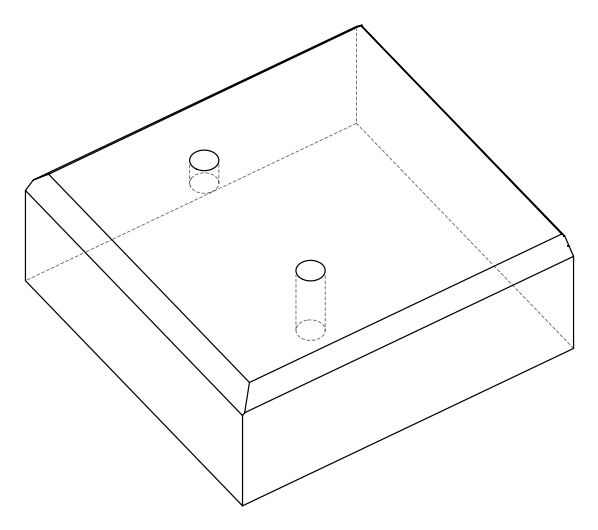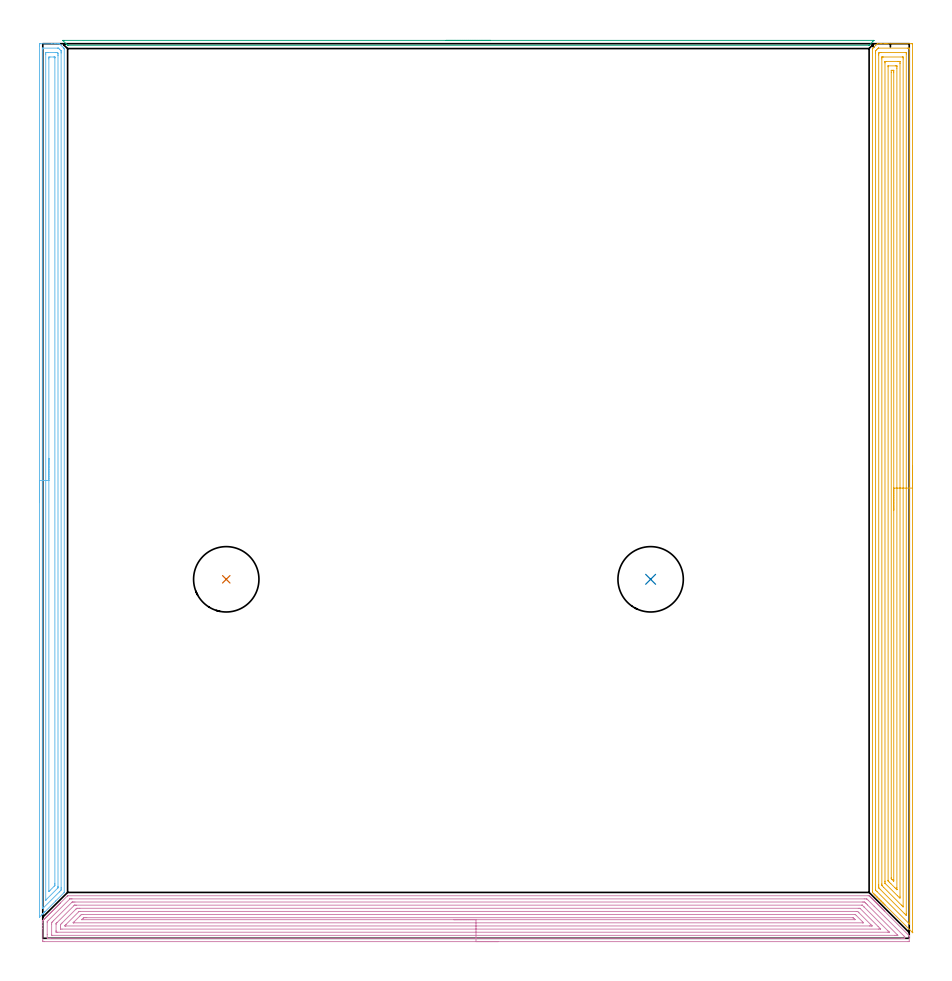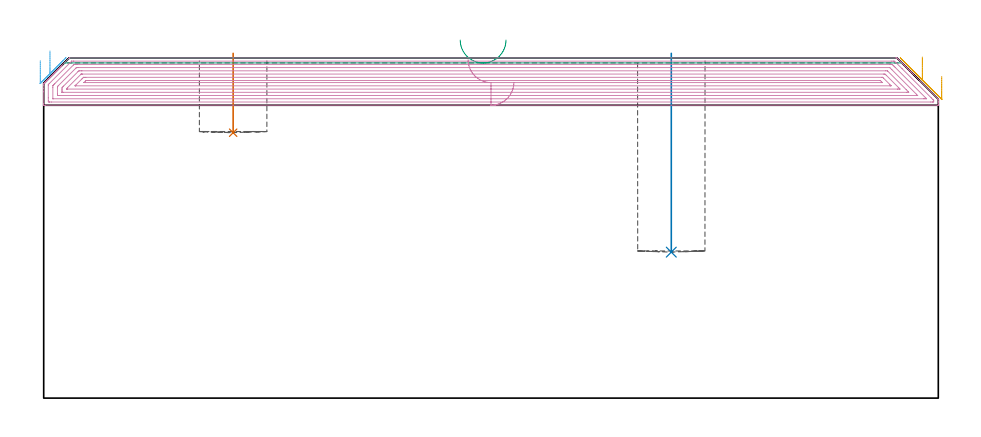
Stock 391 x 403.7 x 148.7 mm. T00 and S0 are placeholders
(PLAN: 6 operations, 1 tool changes, 63.1 min)
(1 INDEXABLE_INSERT_DRILL_BLIND_HOLE_FROM_SOLID | STEP1POCKET | NXT0302_030 | 0.14 min | 22094 mm3)
(2 INDEXABLE_INSERT_DRILL_BLIND_HOLE_FROM_SOLID_1 | STEP1POCKET_1 | NXT0302_030 | 0.35 min | 57745 mm3)
(3 AREA_MILL | FG_CHAMFER_SURFACE | UGT0205_001 | 3.07 min | 897 mm3)
(4 AREA_MILL_1 | FG_CHAMFER_SURFACE_1 | UGT0205_001 | 24.58 min | 83737 mm3)
(5 AREA_MILL_2 | FG_CHAMFER_SURFACE_2 | UGT0205_001 | 22.22 min | 63751 mm3)
(6 AREA_MILL_3 | FG_CHAMFER_SURFACE_3 | UGT0205_001 | 12.71 min | 24252 mm3)
(TOOL NXT0302_030 | Index. Insert Drill 29.5mm [880-D2950L32-03] | D29.5 PA176 FL89 Z2)
(TOOL UGT0205_001 | Chamfer Mill 20 x 3 x 45 deg. | D20 FL50 Z2)
(OP 1 INDEXABLE_INSERT_DRILL_BLIND_HOLE_FROM_SOLID)
G17 G21 G94 G90
T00 M6
G54
G17 G0 G90 X82.8 Y162. S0 M3
G43 Z158.7 H1
G94 G81 G98 Z116. F250. R150.7
G80
M5
M2
(OP 2 INDEXABLE_INSERT_DRILL_BLIND_HOLE_FROM_SOLID_1)
G17 G21 G94 G90
T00 M6
G54
G17 G0 G90 X274.3 Y162. S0 M3
G43 Z158.7 H1
G94 G81 G98 Z63.8 F250. R150.7
G80
M5
M2
(OP 3 AREA_MILL)
G17 G21 G94 G90
T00 M6
G54
G17 G0 G90 X182.05 Y405.2 S1061 M3
G43 Z158.7 H0
Z156.5
G94 G1 X182.088 Z155.628 F250.
X182.202 Z154.764
X182.391 Z153.912
X182.653 Z153.08
X182.987 Z152.274
X183.39 Z151.5
X183.858 Z150.764
X184.39 Z150.072
X184.979 Z149.429
X185.622 Z148.84
X186.314 Z148.309
X187.05 Z147.84
X187.824 Z147.437
X188.63 Z147.103
X189.462 Z146.841
X190.313 Z146.652
X191.178 Z146.538
X192.05 Z146.5
X374.977
X374.999 Y405.199 Z146.499
X375.035 Y405.195 Z146.5
X375.081 Y405.19 Z146.502
X374.97 Y405.069 Z146.629
X374.935 Y405.034 Z146.665
X374.47 Y404.57 Z147.13
X373.128 Y403.228 Z148.471
X372.967 Y403.069 Z148.628
X372.895 Y403.004 Z148.689
X372.682 Y403. Z148.7
X11.418
X11.205 Y403.004 Z148.689
X11.128 Y403.07 Z148.627
X10.799 Y403.401 Z148.299
X10.533 Y403.667 Z148.033
X9.165 Y405.034 Z146.665
X9.13 Y405.069 Z146.628
X9.018 Y405.19 Z146.502
X9.065 Y405.195 Z146.5
X9.101 Y405.199 Z146.499
X9.123 Y405.2 Z146.5
X9.509
X192.05
X192.922 Z146.538
X193.786 Z146.652
X194.638 Z146.841
X195.47 Z147.103
X196.276 Z147.437
X197.05 Z147.84
X197.786 Z148.309
X198.478 Z148.84
X199.121 Z149.429
X199.71 Z150.072
X200.241 Z150.764
X200.71 Z151.5
X201.113 Z152.274
X201.447 Z153.08
X201.709 Z153.912
X201.898 Z154.764
X202.012 Z155.628
X202.05 Z156.5
G0 Z158.7
M5
M2
(OP 4 AREA_MILL_1)
G17 G21 G94 G90
T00 M6
G54
G17 G0 G90 X205.5 Y-1.5 S1061 M3
G43 Z158.7 H0
Z138.
G94 G1 X205.462 Z137.128 F250.
X205.348 Z136.263
X205.159 Z135.412
X204.897 Z134.58
X204.563 Z133.774
X204.16 Z133.
X203.692 Z132.264
X203.16 Z131.572
X202.571 Z130.929
X201.928 Z130.34
X201.236 Z129.808
X200.5 Z129.34
X199.726 Z128.937
X198.92 Z128.603
X198.088 Z128.341
X197.236 Z128.152
X196.372 Z128.038
X195.5 Z128.
X0.626 Y-1.499 Z128.001
X0.065 Y-1.494 Z128.004
X0.008 Y-1.492 Z128.006
X0. Y-0.935 Z128.562
Y4.402 Z133.897
Y5.825 Z135.322
Y7.071 Z136.565
Y7.871 Z137.369
Y7.916 Z137.414
X0.003 Y7.96 Z137.458
X0.005 Y7.994 Z137.492
X0.03 Y8.03 Z137.53
X0.186 Y8.186 Z137.685
X0.255 Y8.257 Z137.753
X0.328 Y8.328 Z137.828
X0.481 Y8.481 Z137.98
X0.552 Y8.553 Z138.05
X0.626 Y8.626 Z138.125
X0.776 Y8.776 Z138.275
X0.848 Y8.85 Z138.346
X0.924 Y8.924 Z138.423
X1.071 Y9.071 Z138.571
X1.145 Y9.146 Z138.643
X1.222 Y9.222 Z138.721
X1.366 Y9.366 Z138.866
X1.441 Y9.443 Z138.939
X1.52 Y9.52 Z139.019
X1.661 Y9.662 Z139.161
X1.738 Y9.74 Z139.236
X1.818 Y9.818 Z139.317
X1.956 Y9.957 Z139.456
X2.034 Y10.036 Z139.532
X2.116 Y10.116 Z139.615
X2.251 Y10.252 Z139.751
X2.331 Y10.333 Z139.829
X2.414 Y10.414 Z139.913
X2.546 Y10.547 Z140.046
X2.627 Y10.629 Z140.125
X2.712 Y10.712 Z140.211
X2.842 Y10.842 Z140.341
X2.924 Y10.926 Z140.422
X3.01 Y11.01 Z140.509
X3.137 Y11.137 Z140.636
X3.22 Y11.222 Z140.718
X3.308 Y11.308 Z140.807
X3.432 Y11.432 Z140.931
X3.517 Y11.519 Z141.015
X3.606 Y11.606 Z141.105
X3.727 Y11.727 Z141.226
X3.813 Y11.815 Z141.311
X3.904 Y11.904 Z141.403
X4.022 Y12.022 Z141.522
X4.11 Y12.112 Z141.608
X4.202 Y12.202 Z141.701
X4.317 Y12.317 Z141.817
X4.406 Y12.408 Z141.904
X4.5 Y12.5 Z141.999
X4.612 Y12.612 Z142.112
X4.703 Y12.705 Z142.201
X4.798 Y12.798 Z142.297
X4.907 Y12.908 Z142.407
X4.999 Y13.001 Z142.497
X5.096 Y13.096 Z142.595
X5.202 Y13.203 Z142.702
X5.296 Y13.298 Z142.794
X5.394 Y13.394 Z142.893
X5.497 Y13.498 Z142.997
X5.592 Y13.594 Z143.09
X5.691 Y13.692 Z143.191
X5.792 Y13.793 Z143.292
X5.889 Y13.891 Z143.387
X5.989 Y13.99 Z143.489
X6.088 Y14.088 Z143.587
X6.185 Y14.187 Z143.683
X6.287 Y14.288 Z143.787
X6.383 Y14.383 Z143.882
X6.482 Y14.484 Z143.98
X6.585 Y14.586 Z144.085
X6.678 Y14.678 Z144.178
X6.778 Y14.78 Z144.276
X6.883 Y14.884 Z144.383
X6.973 Y14.973 Z144.473
X7.075 Y15.077 Z144.573
X7.181 Y15.182 Z144.681
X7.268 Y15.268 Z144.768
X7.371 Y15.373 Z144.869
X7.479 Y15.48 Z144.979
X7.563 Y15.563 Z145.063
X7.668 Y15.67 Z145.166
X7.777 Y15.778 Z145.277
X7.858 Y15.858 Z145.358
X7.965 Y15.966 Z145.462
X11.079 Y19.08 Z148.578
X11.145 Y19.144 Z148.64
X11.205 Y19.197 Z148.688
X11.353 Y19.2 Z148.7
X372.496
X372.904 Y19.194 Z148.692
X372.969 Y19.131 Z148.63
X373.021 Y19.08 Z148.578
X373.39 Y18.712 Z148.209
X373.467 Y18.635 Z148.131
X373.54 Y18.56 Z148.059
X373.688 Y18.413 Z147.912
X373.763 Y18.339 Z147.835
X373.835 Y18.265 Z147.764
X373.985 Y18.115 Z147.614
X374.06 Y18.042 Z147.538
X374.131 Y17.97 Z147.469
X374.283 Y17.817 Z147.316
X374.356 Y17.746 Z147.242
X374.426 Y17.675 Z147.174
X374.581 Y17.519 Z147.018
X374.653 Y17.449 Z146.945
X374.721 Y17.38 Z146.879
X374.879 Y17.221 Z146.72
X374.949 Y17.152 Z146.649
X375.016 Y17.085 Z146.584
X375.177 Y16.923 Z146.422
X375.246 Y16.856 Z146.352
X375.311 Y16.79 Z146.289
X375.475 Y16.625 Z146.124
X375.542 Y16.559 Z146.056
X375.606 Y16.494 Z145.993
X375.773 Y16.327 Z145.826
X375.839 Y16.263 Z145.759
X375.901 Y16.199 Z145.698
X376.071 Y16.029 Z145.528
X376.135 Y15.966 Z145.463
X376.196 Y15.904 Z145.403
X376.369 Y15.731 Z145.23
X376.432 Y15.67 Z145.166
X376.491 Y15.609 Z145.108
X376.667 Y15.433 Z144.932
X376.728 Y15.373 Z144.87
X376.786 Y15.314 Z144.813
X376.965 Y15.135 Z144.634
X377.025 Y15.077 Z144.574
X377.081 Y15.019 Z144.518
X377.263 Y14.837 Z144.336
X377.321 Y14.78 Z144.277
X377.377 Y14.724 Z144.223
X377.561 Y14.539 Z144.038
X377.618 Y14.484 Z143.981
X377.672 Y14.429 Z143.928
X377.859 Y14.241 Z143.74
X377.914 Y14.187 Z143.684
X377.967 Y14.134 Z143.633
X378.157 Y13.943 Z143.442
X378.211 Y13.891 Z143.388
X378.262 Y13.839 Z143.338
X378.455 Y13.645 Z143.144
X378.507 Y13.594 Z143.091
X378.557 Y13.544 Z143.043
X378.753 Y13.347 Z142.846
X378.804 Y13.298 Z142.795
X378.852 Y13.249 Z142.747
X379.051 Y13.049 Z142.548
X379.1 Y13.001 Z142.498
X379.147 Y12.953 Z142.452
X379.349 Y12.751 Z142.25
X379.397 Y12.705 Z142.202
X379.442 Y12.658 Z142.157
X379.647 Y12.454 Z141.952
X379.693 Y12.408 Z141.905
X379.737 Y12.363 Z141.862
X379.945 Y12.156 Z141.655
X379.99 Y12.112 Z141.609
X390.672 Y1.429 Z130.927
X390.813 Y1.289 Z130.785
X390.97 Y1.127 Z130.625
X390.994 Y1.095 Z130.592
X390.998 Y1.066 Z130.564
X391. Y1.044 Z130.542
Y-0.046 Z129.449
Y-1.291 Z128.206
X390.998 Y-1.491 Z128.005
X390.537 Y-1.5 Z128.
X195.5
Y-0.086 Z129.414
X3.348
X2.452 Y-0.083 Z129.417
X2.414 Y-0.081 Z129.419
X2.01 Y-0.046 Z129.454
X2.003 Y0.363 Z129.863
X2. Y1.734 Z131.234
X2.001 Y7.071 Z136.571
X2.005 Y7.478 Z136.978
X2.01 Y7.54 Z137.04
X2.038 Y7.576 Z137.076
X2.119 Y7.662 Z137.162
X2.41 Y7.96 Z137.46
X12.196 Y17.746 Z147.246
X12.215 Y17.762 Z147.262
X12.224 Y17.768 Z147.268
X12.247 Y17.779 Z147.279
X13.101 Y17.785 Z147.285
X13.141 Y17.786 Z147.286
X370.708
X371.564 Y17.783 Z147.283
X371.602 Y17.78 Z147.28
X371.893 Y17.746 Z147.246
X372.496 Y17.153 Z146.653
X375.177 Y14.473 Z143.973
X387.917 Y1.734 Z131.234
X388.586 Y1.062 Z130.562
X388.796 Y0.844 Z130.344
X388.99 Y0.636 Z130.136
X388.995 Y0.437 Z129.937
X388.99 Y-0.046 Z129.454
X388.622 Y-0.082 Z129.418
X388.586 Y-0.083 Z129.417
X387.733 Y-0.086 Z129.414
X195.5
Y1.328 Z130.828
X4.202 Y1.329 Z130.829
X4.066 Y1.33 Z130.83
X4.018 Y1.333 Z130.833
X4.012 Y1.334 Z130.834
X4.008 Y1.351 Z130.851
X4.004 Y1.399 Z130.899
X4.001 Y1.533 Z131.033
Y6.381 Z135.881
X4.01 Y7.071 Z136.571
X4.092 Y7.18 Z136.68
X4.202 Y7.299 Z136.799
X4.532 Y7.632 Z137.132
X4.859 Y7.96 Z137.46
X13.003 Y16.103 Z145.603
X13.141 Y16.238 Z145.738
X13.269 Y16.358 Z145.858
X13.385 Y16.364 Z145.864
X13.631 Y16.368 Z145.868
X14.035 Y16.371 Z145.871
X14.522
X369.814
X370.304 Y16.369 Z145.869
X370.708 Y16.364 Z145.864
X370.835 Y16.354 Z145.854
X370.967 Y16.226 Z145.726
X371.232 Y15.966 Z145.466
X371.602 Y15.599 Z145.099
X372.124 Y15.077 Z144.577
X385.618 Y1.582 Z131.082
X385.737 Y1.46 Z130.96
X385.814 Y1.379 Z130.879
X385.851 Y1.339 Z130.839
X385.823 Y1.335 Z130.835
X385.415 Y1.331 Z130.831
X385.01 Y1.329 Z130.829
X384.524 Y1.328 Z130.828
X195.5
Y2.743 Z132.243
X6.763
X6.084 Y2.75 Z132.25
X6.01 Y2.752 Z132.252
X6.007 Y2.853 Z132.353
X6.003 Y3.069 Z132.569
X6. Y3.502 Z133.002
Y6.171 Z135.671
X6.01 Y6.62 Z136.12
X6.025 Y6.664 Z136.164
X6.054 Y6.698 Z136.198
X6.11 Y6.759 Z136.259
X6.205 Y6.856 Z136.356
X6.419 Y7.071 Z136.571
X14.035 Y14.686 Z144.186
X14.232 Y14.88 Z144.38
X14.282 Y14.926 Z144.426
X14.308 Y14.947 Z144.447
X14.349 Y14.95 Z144.45
X14.542 Y14.954 Z144.454
X14.929 Y14.957 Z144.457
X15.049
X369.62
X369.717 Y14.956 Z144.456
X369.765 Y14.953 Z144.453
X369.785 Y14.951 Z144.451
X369.814 Y14.929 Z144.429
X370.564 Y14.187 Z143.687
X370.708 Y14.044 Z143.544
X381.435 Y3.317 Z132.817
X381.958 Y2.789 Z132.289
X381.985 Y2.757 Z132.257
X381.99 Y2.748 Z132.248
X381.985 Y2.747 Z132.247
X381.908 Y2.744 Z132.244
X381.75 Y2.743 Z132.243
X381.435
X195.5
Y4.157 Z133.657
X8.671
X8.02 Y4.16 Z133.66
X8.016 Y4.163 Z133.663
X8.005 Y4.175 Z133.675
X8.002 Y4.402 Z133.902
X8. Y5.07 Z134.57
X8.001 Y5.292 Z134.792
X8.004 Y5.956 Z135.456
X8.01 Y6.181 Z135.681
X8.331 Y6.52 Z136.02
X8.671 Y6.872 Z136.372
X15.013 Y13.214 Z142.714
X15.098 Y13.298 Z142.798
X15.342 Y13.532 Z143.032
X15.581 Y13.538 Z143.038
X15.823 Y13.541 Z143.041
X16.47 Y13.543 Z143.043
X16.716
X368.026 Y13.542 Z143.042
X368.678 Y13.538 Z143.038
X368.732 Y13.536 Z143.036
X368.771 Y13.519 Z143.019
X368.831 Y13.465 Z142.965
X368.92 Y13.381 Z142.881
X376.965 Y5.337 Z134.837
X377.859 Y4.441 Z133.941
X377.894 Y4.402 Z133.902
X378.099 Y4.164 Z133.664
X377.859 Y4.162 Z133.662
X377.211 Y4.158 Z133.658
X195.5 Y4.157 Z133.657
Y5.571 Z135.071
X10.459
X10.177 Y5.572 Z135.072
X10.071 Y5.575 Z135.075
X10.023 Y5.578 Z135.078
X10.01 Y5.599 Z135.099
X10.006 Y5.742 Z135.242
X10.429 Y6.181 Z135.681
X10.444 Y6.196 Z135.696
X16.24 Y11.992 Z141.492
X16.309 Y12.06 Z141.56
X16.354 Y12.1 Z141.6
X16.378 Y12.119 Z141.619
X16.411 Y12.122 Z141.622
X16.716 Y12.127 Z141.627
X16.998 Y12.129 Z141.629
X367.132 Y12.128 Z141.628
X367.415 Y12.126 Z141.626
X367.714 Y12.122 Z141.622
X368.026 Y11.823 Z141.323
X368.333 Y11.519 Z141.019
X373.671 Y6.181 Z135.681
X373.949 Y5.902 Z135.402
X374.13 Y5.716 Z135.216
X374.263 Y5.578 Z135.078
X374.207 Y5.576 Z135.076
X374.001 Y5.573 Z135.073
X373.39 Y5.571 Z135.071
X373.109
X195.5
Y6.985 Z136.485
X14.035 Y6.986 Z136.486
X13.949 Y6.987 Z136.487
X13.777 Y6.992 Z136.492
X13.705 Y6.997 Z136.497
X13.728 Y7.025 Z136.525
X13.771 Y7.071 Z136.571
X13.901 Y7.204 Z136.704
X14.035 Y7.338 Z136.838
X16.716 Y10.02 Z139.52
X17.022 Y10.325 Z139.825
X17.329 Y10.629 Z140.129
X17.388 Y10.683 Z140.183
X17.409 Y10.7 Z140.2
X17.44 Y10.708 Z140.208
X17.527 Y10.712 Z140.212
X17.61 Y10.713 Z140.213
X18.418 Y10.715 Z140.215
X366.324 Y10.714 Z140.214
X366.496 Y10.712 Z140.212
X366.611 Y10.709 Z140.209
X366.686 Y10.706 Z140.206
X366.702 Y10.692 Z140.192
X366.77 Y10.629 Z140.129
X367.132 Y10.271 Z139.771
X369.814 Y7.588 Z137.088
X370.324 Y7.071 Z136.571
X370.388 Y7.003 Z136.503
X370.158 Y6.992 Z136.492
X369.986 Y6.987 Z136.487
X369.9 Y6.986 Z136.486
X195.5 Y6.985 Z136.485
Y8.399 Z137.899
X18.063 Y8.4 Z137.9
X17.672 Y8.401 Z137.901
X17.61 Y8.403 Z137.903
X17.585 Y8.406 Z137.906
X17.569 Y8.412 Z137.912
X17.58 Y8.428 Z137.928
X17.59 Y8.441 Z137.941
X17.61 Y8.464 Z137.964
X18.25 Y9.103 Z138.603
X18.337 Y9.187 Z138.687
X18.407 Y9.253 Z138.753
X18.453 Y9.293 Z138.793
X18.504 Y9.295 Z138.795
X18.947 Y9.299 Z138.799
X19.398 Y9.3 Z138.8
X19.839
X365.344
X365.495 Y9.298 Z138.798
X365.615 Y9.295 Z138.795
X365.648 Y9.293 Z138.793
X365.672 Y9.273 Z138.773
X365.722 Y9.227 Z138.727
X366.103 Y8.85 Z138.35
X366.238 Y8.715 Z138.215
X366.472 Y8.473 Z137.973
X366.528 Y8.414 Z137.914
X366.53 Y8.405 Z137.905
X366.52 Y8.404 Z137.904
X366.475 Y8.402 Z137.902
X366.238 Y8.4 Z137.9
X195.5 Y8.399 Z137.899
X194.628 Z137.938
X193.764 Z138.051
X192.912 Z138.24
X192.08 Z138.503
X191.274 Z138.836
X190.5 Z139.239
X189.764 Z139.708
X189.072 Z140.239
X188.429 Z140.828
X187.84 Z141.472
X187.308 Z142.164
X186.84 Z142.899
X186.437 Z143.673
X186.103 Z144.479
X185.841 Z145.311
X185.652 Z146.163
X185.538 Z147.028
X185.5 Z147.899
G0 Z158.7
M5
M2
(OP 5 AREA_MILL_2)
G17 G21 G94 G90
T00 M6
G54
G17 G0 G90 X392.5 Y213.15 S1061 M3
G43 Z158.7 H0
Z140.6
G94 G1 Y213.112 Z139.728 F250.
Y212.998 Z138.864
Y212.809 Z138.012
Y212.547 Z137.18
Y212.213 Z136.374
Y211.81 Z135.6
Y211.342 Z134.864
Y210.81 Z134.172
Y210.221 Z133.529
Y209.578 Z132.94
Y208.886 Z132.409
Y208.15 Z131.94
Y207.376 Z131.537
Y206.57 Z131.203
Y205.738 Z130.941
Y204.887 Z130.752
Y204.022 Z130.638
Y203.15 Z130.6
Y2.723
X392.496 Y2.612 Z130.602
X392.495 Z130.603
X392.486 Z130.611
X389.269 Y5.831 Z133.83
X380.034 Y15.064 Z143.063
X379.991 Y15.109 Z143.108
X379.782 Y15.318 Z143.317
X379.737 Y15.361 Z143.36
X379.693 Y15.406 Z143.406
X379.485 Y15.615 Z143.614
X379.44 Y15.658 Z143.657
X379.396 Y15.704 Z143.703
X379.189 Y15.911 Z143.91
X379.143 Y15.955 Z143.954
X379.098 Y16.001 Z144.001
X378.892 Y16.207 Z144.207
X378.846 Y16.252 Z144.251
X378.801 Y16.299 Z144.298
X378.596 Y16.504 Z144.503
X378.549 Y16.549 Z144.548
X378.503 Y16.597 Z144.596
X378.299 Y16.8 Z144.8
X378.252 Y16.846 Z144.845
X378.205 Y16.894 Z144.893
X378.003 Y17.097 Z145.096
X377.955 Y17.143 Z145.142
X377.908 Y17.192 Z145.191
X377.706 Y17.393 Z145.393
X377.658 Y17.44 Z145.439
X377.61 Y17.489 Z145.489
X377.41 Y17.69 Z145.689
X377.361 Y17.737 Z145.736
X377.313 Y17.787 Z145.786
X377.113 Y17.986 Z145.986
X377.064 Y18.034 Z146.033
X377.015 Y18.084 Z146.084
X376.817 Y18.283 Z146.282
X376.767 Y18.331 Z146.33
X376.718 Y18.382 Z146.381
X376.52 Y18.579 Z146.579
X376.47 Y18.628 Z146.627
X376.42 Y18.679 Z146.679
X376.224 Y18.876 Z146.875
X376.173 Y18.925 Z146.924
X376.123 Y18.977 Z146.976
X375.927 Y19.172 Z147.172
X375.876 Y19.222 Z147.221
X375.825 Y19.274 Z147.274
X375.631 Y19.469 Z147.468
X375.579 Y19.519 Z147.518
X375.528 Y19.572 Z147.571
X375.334 Y19.765 Z147.765
X375.282 Y19.816 Z147.815
X375.23 Y19.869 Z147.869
X375.038 Y20.062 Z148.061
X374.985 Y20.113 Z148.112
X374.932 Y20.167 Z148.166
X374.817 Y20.282 Z148.281
X374.529 Y20.571 Z148.568
X374.405 Y20.697 Z148.691
X374.4 Y21.06 Z148.7
Y401.307
X374.404 Y401.495 Z148.689
X374.482 Y401.583 Z148.616
X374.648 Y401.749 Z148.451
X374.752 Y401.853 Z148.347
X375.991 Y403.093 Z147.106
X376.589 Y403.688 Z146.511
X376.605 Y403.7 Z146.493
X377.906 Z145.194
X378.549 Z144.546
X379.762 Z143.335
X380.331 Z142.763
X380.938 Z142.158
X391.915 Z131.183
X392.202 Y403.698 Z130.896
X392.492 Y403.69 Z130.606
X392.499 Y403.399 Z130.599
X392.5 Y203.15 Z130.6
X391.086 Z132.014
X391.085 Y6.716 Z132.015
X391.084 Y6.654 Z132.016
X391.079 Y6.53 Z132.021
X391.076 Y6.484 Z132.024
X391.061 Y6.495 Z132.039
X391.024 Y6.529 Z132.076
X390.772 Y6.778 Z132.328
X376.49 Y21.06 Z146.61
X375.876 Y21.676 Z147.224
X375.844 Y21.713 Z147.256
X375.83 Y21.731 Z147.27
X375.821 Y21.767 Z147.279
X375.817 Y21.89 Z147.283
X375.815 Y21.952 Z147.285
Y399.584
X375.821 Y400.415 Z147.279
X375.826 Y400.465 Z147.274
X375.876 Y400.518 Z147.224
X376.268 Y400.915 Z146.832
X376.767 Y401.417 Z146.333
X377.031 Y401.671 Z146.069
X377.051 Y401.689 Z146.049
X377.08 Y401.693 Z146.02
X377.142 Y401.697 Z145.958
X377.267 Y401.7 Z145.833
X390.133 Z132.967
X390.633 Y401.699 Z132.467
X391.024 Y401.692 Z132.076
X391.073 Y401.69 Z132.027
X391.081 Y401.494 Z132.019
X391.084 Y401.37 Z132.016
X391.085 Y401.307 Z132.015
X391.086 Y401.245 Z132.014
Y203.15
X389.672 Z133.428
X389.671 Y11.241 Z133.429
X389.67 Y10.811 Z133.43
X389.667 Y10.348 Z133.433
X389.666 Y10.346 Z133.434
X389.655 Y10.348 Z133.445
X389.242 Y10.758 Z133.858
X388.758 Y11.241 Z134.342
X378.047 Y21.952 Z145.053
X377.658 Y22.343 Z145.442
X377.409 Y22.597 Z145.691
X377.285 Y22.726 Z145.815
X377.235 Y22.788 Z145.865
X377.234 Y22.845 Z145.866
X377.23 Y23.274 Z145.87
X377.229 Y23.737 Z145.871
Y24.168
Y398.63
Y399.059
X377.232 Y399.291 Z145.868
X377.235 Y399.405 Z145.865
X377.24 Y399.429 Z145.86
X377.262 Y399.455 Z145.838
X377.324 Y399.522 Z145.776
X377.496 Y399.685 Z145.604
X377.658 Y399.69 Z145.442
X378.373 Y399.699 Z144.727
X389.242 Y399.7 Z133.858
X389.419 Y399.698 Z133.681
X389.538 Y399.695 Z133.562
X389.632 Y399.69 Z133.468
X389.665 Y399.682 Z133.435
X389.666 Y399.665 Z133.434
X389.669 Y399.522 Z133.431
X389.671 Y399.092 Z133.429
X389.672 Y203.15 Z133.428
X388.257 Z134.843
Y14.468
X388.255 Y14.297 Z134.845
X388.252 Y14.213 Z134.848
X388.251 Y14.209 Z134.849
X388.238 Y14.219 Z134.862
X388.204 Y14.249 Z134.896
X387.637 Y14.811 Z135.463
X387.46 Y14.989 Z135.64
X379.44 Y23.008 Z143.66
X378.715 Y23.737 Z144.385
X378.667 Y23.793 Z144.433
X378.649 Y23.817 Z144.451
X378.648 Y23.838 Z144.452
X378.645 Y23.937 Z144.455
X378.643 Y24.137 Z144.457
Y24.536
Y396.844
X378.648 Y397.638 Z144.452
X378.649 Y397.687 Z144.451
X378.693 Y397.691 Z144.407
X378.8 Y397.696 Z144.3
X379.013 Y397.699 Z144.087
X379.44 Y397.7 Z143.66
X387.903 Y397.699 Z135.197
X388.106 Y397.697 Z134.994
X388.207 Y397.693 Z134.893
X388.25 Y397.689 Z134.85
X388.257 Y396.844 Z134.843
Y203.15
X386.843 Z136.257
X386.842 Y19. Z136.258
X386.838 Y18.382 Z136.262
X386.836 Y18.114 Z136.264
X386.569 Y18.338 Z136.531
X386.519 Y18.382 Z136.581
X385.678 Y19.221 Z137.422
X380.269 Y24.63 Z142.831
X380.206 Y24.696 Z142.894
X380.082 Y24.828 Z143.018
X380.064 Y24.874 Z143.036
X380.061 Y24.9 Z143.039
X380.058 Y25.523 Z143.042
X380.057 Y25.797 Z143.043
Y395.059
X380.058 Y395.333 Z143.042
X380.062 Y395.609 Z143.038
X380.064 Y395.68 Z143.036
X380.093 Y395.69 Z143.007
X380.172 Y395.694 Z142.928
X380.331 Y395.698 Z142.769
X380.583 Y395.7 Z142.517
X385.929 Z137.171
X386.569 Y395.698 Z136.531
X386.825 Y395.695 Z136.275
X386.837 Y395.685 Z136.263
X386.839 Y395.68 Z136.261
X386.842 Y395.059 Z136.258
X386.843 Y394.784 Z136.257
Y203.15
X385.429 Z137.671
Y22.845
X385.427 Y22.203 Z137.673
X385.424 Y21.952 Z137.676
X385.422 Y21.936 Z137.678
X385.42 Y21.935 Z137.68
X385.398 Y21.952 Z137.702
X384.787 Y22.561 Z138.313
X384.503 Y22.845 Z138.597
X382.718 Y24.63 Z140.382
X382.113 Y25.235 Z140.987
X381.828 Y25.523 Z141.272
X381.54 Y25.82 Z141.56
X381.478 Y25.89 Z141.622
X381.476 Y25.925 Z141.624
X381.473 Y26.005 Z141.627
X381.472 Y26.166 Z141.628
Y393.274
X381.474 Y393.596 Z141.626
X381.476 Y393.675 Z141.624
X381.477 Y393.687 Z141.623
X381.496 Y393.691 Z141.604
X381.546 Y393.696 Z141.554
X381.689 Y393.699 Z141.411
X384.787 Y393.7 Z138.313
X385.254 Y393.698 Z137.846
X385.394 Y393.691 Z137.706
X385.422 Y393.689 Z137.678
X385.424 Y393.639 Z137.676
X385.427 Y393.525 Z137.673
X385.428 Y393.274 Z137.672
X385.429 Y392.63 Z137.671
Y203.15
X384.015 Z139.085
X384.014 Y26.296 Z139.086
X384.013 Y26.176 Z139.087
X384.01 Y25.938 Z139.09
X384.007 Y25.802 Z139.093
X383.971 Y25.834 Z139.129
X383.896 Y25.905 Z139.204
X383.382 Y26.415 Z139.718
X383.004 Y26.793 Z140.096
X382.941 Y26.859 Z140.159
X382.911 Y26.894 Z140.189
X382.898 Y26.91 Z140.202
X382.892 Y26.951 Z140.208
X382.887 Y27.188 Z140.213
X382.886 Y27.308 Z140.214
Y390.715
X382.89 Y391.489 Z140.21
X382.892 Y391.602 Z140.208
X382.905 Y391.69 Z140.195
X383.004 Y391.692 Z140.096
X383.686 Y391.698 Z139.414
X383.896 Y391.694 Z139.204
X383.965 Y391.69 Z139.135
X384.008 Y391.679 Z139.092
X384.011 Y391.608 Z139.089
X384.013 Y391.489 Z139.087
X384.014 Y391.37 Z139.086
X384.015 Y390.596 Z139.085
Y203.15
Y202.278 Z139.123
Y201.414 Z139.237
Y200.562 Z139.426
Y199.73 Z139.688
Y198.924 Z140.022
Y198.15 Z140.425
Y197.414 Z140.894
Y196.722 Z141.425
Y196.079 Z142.014
Y195.49 Z142.657
Y194.959 Z143.35
Y194.49 Z144.085
Y194.087 Z144.859
Y193.753 Z145.665
Y193.491 Z146.497
Y193.302 Z147.349
Y193.188 Z148.214
Y193.15 Z149.085
G0 Z158.7
M5
M2
(OP 6 AREA_MILL_3)
G17 G21 G94 G90
T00 M6
G54
G17 G0 G90 X-1.5 Y196.6 S1061 M3
G43 Z158.7 H0
Z147.5
G94 G1 Y196.638 Z146.628 F250.
Y196.752 Z145.764
Y196.941 Z144.912
Y197.203 Z144.08
Y197.537 Z143.274
Y197.94 Z142.5
Y198.408 Z141.764
Y198.94 Z141.072
Y199.529 Z140.429
Y200.172 Z139.84
Y200.864 Z139.308
Y201.6 Z138.84
Y202.374 Z138.437
Y203.18 Z138.103
Y204.012 Z137.841
Y204.863 Z137.652
Y205.728 Z137.538
Y206.6 Z137.5
Y402.553
X-1.499 Y403.085 Z137.501
X-1.496 Y403.443 Z137.502
X-1.493 Y403.69 Z137.504
X-1.147 Y403.7 Z137.851
X4.1 Z143.095
X5.52 Z144.516
X5.849 Z144.844
X6.508 Z145.507
X7.161 Z146.16
X7.27 Y403.699 Z146.269
X7.508 Y403.69 Z146.504
X7.744 Y403.457 Z146.742
X9.455 Y401.746 Z148.454
X9.581 Y401.617 Z148.58
X9.697 Y401.495 Z148.689
X9.7 Y401.299 Z148.7
Y20.829
X9.704 Y20.713 Z148.696
X9.625 Y20.624 Z148.622
X5.849 Y16.849 Z144.849
X1.039 Y12.038 Z140.035
X0.902 Y11.901 Z139.9
X0.743 Y11.742 Z139.741
X0.602 Y11.6 Z139.598
X0.455 Y11.454 Z139.453
X0.315 Y11.314 Z139.312
X0.165 Y11.163 Z139.16
X0.009 Y11.008 Z139.007
X-0.114 Y10.885 Z138.884
X-0.272 Y10.725 Z138.722
X-0.438 Y10.561 Z138.56
X-1.492 Y9.509 Z137.506
X-1.495 Y9.513 Z137.503
X-1.498 Y9.532 Z137.501
X-1.5 Y9.668 Z137.5
Y9.943
Y206.6
X-0.086 Z138.914
Y401.108
X-0.085 Y401.299 Z138.915
X-0.08 Y401.65 Z138.92
X-0.079 Y401.685 Z138.921
X-0.025 Y401.691 Z138.975
X0.079 Y401.697 Z139.079
X0.21 Y401.7 Z139.21
X6.723 Z145.723
X6.854 Y401.698 Z145.854
X6.959 Y401.695 Z145.959
X7.027 Y401.69 Z146.027
X7.08 Y401.658 Z146.08
X7.45 Y401.299 Z146.45
X7.598 Y401.152 Z146.598
X7.967 Y400.782 Z146.967
X8.153 Y400.592 Z147.153
X8.245 Y400.493 Z147.245
X8.279 Y400.448 Z147.279
X8.28 Y400.406 Z147.28
X8.285 Y399.704 Z147.285
X8.286 Y399.513 Z147.286
X8.285 Y22.809 Z147.285
Y22.618
X8.279 Y21.923 Z147.279
X8.268 Y21.725 Z147.268
X7.491 Y20.941 Z146.491
X0.237 Y13.687 Z139.237
X0.047 Y13.499 Z139.047
X-0.023 Y13.433 Z138.977
X-0.078 Y13.383 Z138.922
X-0.082 Y13.493 Z138.918
X-0.085 Y13.687 Z138.915
X-0.086 Y14.102 Z138.914
Y14.39
Y206.6
X1.328 Z140.328
X1.329 Y398.771 Z140.329
X1.333 Y399.513 Z140.333
X1.334 Y399.658 Z140.334
X1.344 Y399.69 Z140.344
X1.385 Y399.693 Z140.385
X1.477 Y399.696 Z140.477
X2.168 Y399.7 Z141.168
X2.351 Z141.351
X5.666 Z144.666
X5.849 Y399.699 Z144.849
X6.544 Y399.696 Z145.544
X6.584 Y399.69 Z145.584
X6.658 Y399.631 Z145.658
X6.723 Y399.573 Z145.723
X6.785 Y399.513 Z145.785
X6.85 Y399.439 Z145.85
X6.864 Y399.369 Z145.864
X6.87 Y398.62 Z145.87
X6.871 Y398.469 Z145.871
Y23.361
X6.869 Y23.209 Z145.869
X6.864 Y22.907 Z145.864
X6.854 Y22.766 Z145.854
X6.817 Y22.724 Z145.817
X6.723 Y22.623 Z145.723
X1.419 Y17.319 Z140.419
X1.358 Y17.26 Z140.358
X1.345 Y17.253 Z140.345
X1.334 Y17.25 Z140.334
X1.332 Y17.26 Z140.332
X1.33 Y17.279 Z140.33
X1.329 Y17.411 Z140.329
X1.328 Y206.6 Z140.328
X2.743 Z141.743
Y396.833
X2.744 Y397.326 Z141.744
X2.746 Y397.491 Z141.746
X2.75 Y397.622 Z141.75
X2.755 Y397.69 Z141.755
X3.252 Y397.7 Z142.252
X5.001 Z144.001
X5.393 Y397.693 Z144.393
X5.44 Y397.69 Z144.44
X5.451 Y397.684 Z144.451
X5.453 Y397.669 Z144.453
X5.456 Y397.615 Z144.456
X5.457 Y397.562 Z144.457
Y397.234
Y24.805
X5.456 Y24.405 Z144.456
X5.453 Y23.916 Z144.453
X5.45 Y23.816 Z144.45
X5.39 Y23.751 Z144.39
X5.161 Y23.511 Z144.161
X3.226 Y21.574 Z142.226
X2.858 Y21.208 Z141.858
X2.796 Y21.149 Z141.796
X2.753 Y21.112 Z141.753
X2.75 Y21.111 Z141.75
X2.747 Y21.125 Z141.747
X2.744 Y21.157 Z141.744
X2.743 Y21.21 Z141.743
Y21.325
Y206.6
Y207.472 Z141.781
Y208.336 Z141.895
Y209.188 Z142.083
Y210.02 Z142.346
Y210.826 Z142.68
Y211.6 Z143.082
Y212.336 Z143.551
Y213.028 Z144.082
Y213.671 Z144.672
Y214.26 Z145.315
Y214.791 Z146.007
Y215.26 Z146.743
Y215.663 Z147.516
Y215.997 Z148.322
Y216.259 Z149.154
Y216.448 Z150.006
Y216.562 Z150.871
Y216.6 Z151.743
G0 Z158.7
M5
M2
